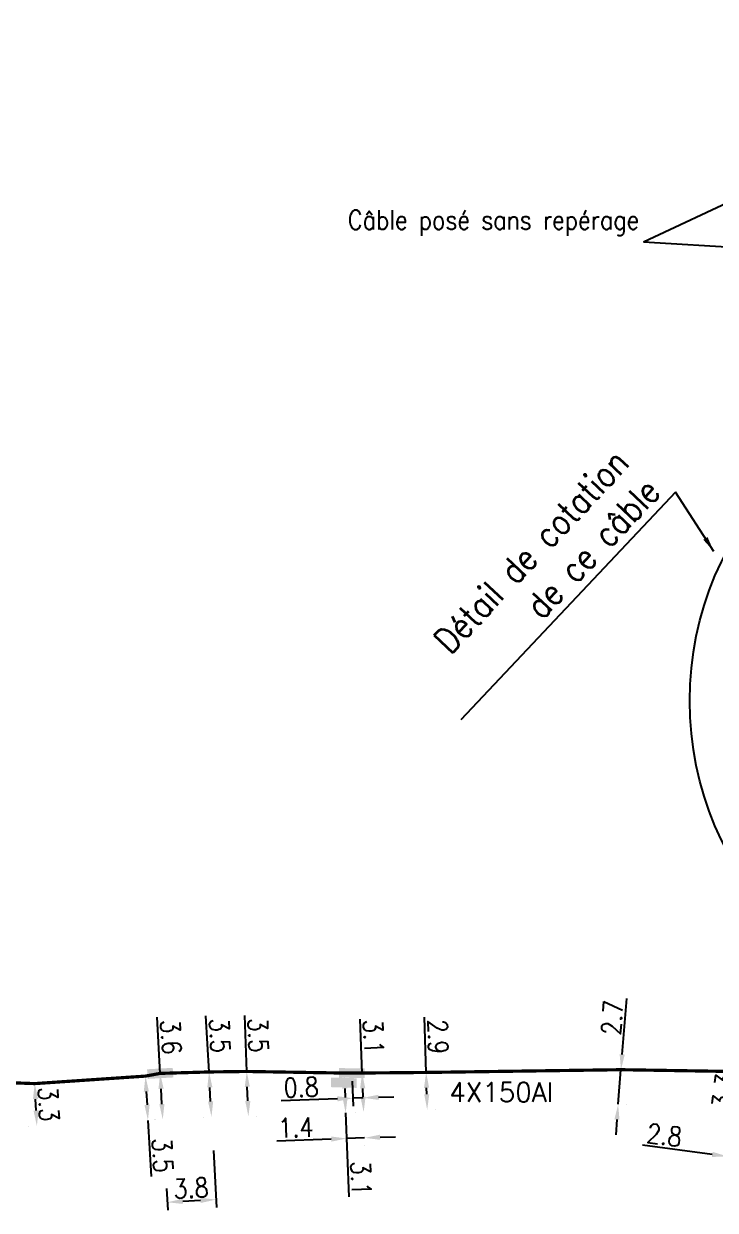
# Model space of a CAD drawing. Header units: millimetres. Extents: x 80000 to 81010, y 144000 to 145002.
# Drawn here: x 80369.8 to 80423.6, y 144392 to 144484.4 of the extents above; entities that cross this region are included whole.
import ezdxf
from ezdxf.enums import TextEntityAlignment as Align

# ---------------------------------------------------------------- set-up
doc = ezdxf.new("R2010")
doc.units = ezdxf.units.MM
doc.header["$PDMODE"] = 34
doc.linetypes.add('B_ST_AL', pattern=[2000, 1000, 1000])
doc.layers.get('0').update_dxf_attribs({"linetype": 'CONTINUOUS'})
doc.layers.get('Defpoints').update_dxf_attribs({"linetype": 'CONTINUOUS'})
doc.layers.add('B_100', color=3, linetype='CONTINUOUS')
doc.layers.add('B_300', color=7, linetype='CONTINUOUS')
doc.styles.add('M_ROMANS', font='ROMANS.shx', dxfattribs={"width": 0.75})
doc.styles.get("Standard").update_dxf_attribs({"font": 'romans.shx', "width": 0.85})
doc.dimstyles.get("Standard").update_dxf_attribs({"dimtxt": 1.5, "dimasz": 1.2, "dimexe": 0.625, "dimexo": 0.625, "dimgap": 0.25, "dimtad": 1, "dimdec": 1, "dimzin": 0, "dimdsep": 46, "dimtxsty": 'Standard', "dimcen": -0.5, "dimadec": 0, "dimazin": 0, "dimtfac": 1, "dimtdec": 1, "dimtmove": 0, "dimatfit": 3, "dimfxl": 0, "dimtolj": 1, "dimtzin": 0, "dimarcsym": 0})

# ---------------------------------------------------------------- blocks, each defined once
blk = doc.blocks.new('*D222')
at = {"layer": 'B_100', "color": 0, "linetype": 'Continuous', "lineweight": -2, "transparency": 16777216}
for p, q in [((80380.387, 144402.629), (80380.146, 144406.994)), ((80379.763, 144402.595), (80379.763, 144402.595)), ((80380.519, 144400.233), (80380.453, 144401.431)), ((80379.961, 144399.001), (80379.961, 144399.001))]:
    blk.add_line(p, q, dxfattribs=at)
at = {"layer": 'B_100', "color": 0, "linetype": 'Continuous', "transparency": 16777216}
for points in [[(80380.652, 144401.442), (80380.253, 144401.42), (80380.387, 144402.629)], [(80380.718, 144400.244), (80380.319, 144400.222), (80380.585, 144399.035)]]:
    blk.add_solid(points, dxfattribs=at)
at = {"layer": 'Defpoints', "color": 0, "linetype": 'Continuous', "transparency": 16777216}
for p in [(80380.387, 144402.629), (80380.585, 144399.035), (80380.585, 144399.035)]:
    blk.add_point(p, dxfattribs=at)
at = {"layer": 'B_100', "color": 0, "linetype": 'Continuous', "transparency": 16777216, "insert": (80381.232, 144405.466), "char_height": 1.5, "attachment_point": 5, "rotation": 273.15378}
blk.add_mtext('\\A1;3.6', dxfattribs=at)
blk = doc.blocks.new('*D225')
at = {"layer": 'B_100', "color": 0, "linetype": 'Continuous', "lineweight": -2, "transparency": 16777216}
for p, q in [((80369.997, 144401.8), (80369.997, 144401.8)), ((80370.727, 144399.735), (80370.681, 144400.633)), ((80370.163, 144398.505), (80370.163, 144398.505))]:
    blk.add_line(p, q, dxfattribs=at)
at = {"layer": 'B_100', "color": 0, "linetype": 'Continuous', "transparency": 16777216}
for points in [[(80370.881, 144400.643), (80370.481, 144400.623), (80370.621, 144401.832)], [(80370.926, 144399.745), (80370.527, 144399.724), (80370.787, 144398.536)]]:
    blk.add_solid(points, dxfattribs=at)
at = {"layer": 'Defpoints', "color": 0, "linetype": 'Continuous', "transparency": 16777216}
for p in [(80370.621, 144401.832), (80370.621, 144401.832), (80370.787, 144398.536)]:
    blk.add_point(p, dxfattribs=at)
at = {"layer": 'B_100', "color": 0, "linetype": 'Continuous', "transparency": 16777216, "insert": (80371.703, 144400.234), "char_height": 1.5, "attachment_point": 5, "rotation": 272.88284}
blk.add_mtext('\\A1;3.3', dxfattribs=at)
blk = doc.blocks.new('*D226')
at = {"layer": 'B_100', "color": 0, "linetype": 'Continuous', "lineweight": -2, "transparency": 16777216}
for p, q in [((80379.865, 144402.451), (80379.865, 144402.451)), ((80379.307, 144401.218), (80379.365, 144400.17)), ((80379.431, 144398.971), (80379.672, 144394.607)), ((80380.055, 144399.006), (80380.055, 144399.006))]:
    blk.add_line(p, q, dxfattribs=at)
at = {"layer": 'B_100', "color": 0, "linetype": 'Continuous', "transparency": 16777216}
for points in [[(80379.507, 144401.229), (80379.108, 144401.207), (80379.241, 144402.416)], [(80379.565, 144400.181), (80379.165, 144400.159), (80379.431, 144398.971)]]:
    blk.add_solid(points, dxfattribs=at)
at = {"layer": 'Defpoints', "color": 0, "linetype": 'Continuous', "transparency": 16777216}
for p in [(80379.241, 144402.416), (80379.241, 144402.416), (80379.431, 144398.971)]:
    blk.add_point(p, dxfattribs=at)
at = {"layer": 'B_100', "color": 0, "linetype": 'Continuous', "transparency": 16777216, "insert": (80380.583, 144396.245), "char_height": 1.5, "attachment_point": 5, "rotation": 273.15378}
blk.add_mtext('\\A1;3.5', dxfattribs=at)
blk = doc.blocks.new('*D227')
at = {"layer": 'B_100', "color": 0, "linetype": 'Continuous', "lineweight": -2, "transparency": 16777216}
for p, q in [((80384.186, 144402.739), (80383.946, 144407.104)), ((80383.562, 144402.704), (80383.562, 144402.704)), ((80384.313, 144400.442), (80384.252, 144401.541)), ((80383.755, 144399.21), (80383.755, 144399.21))]:
    blk.add_line(p, q, dxfattribs=at)
at = {"layer": 'B_100', "color": 0, "linetype": 'Continuous', "transparency": 16777216}
for points in [[(80384.452, 144401.552), (80384.053, 144401.53), (80384.186, 144402.739)], [(80384.513, 144400.453), (80384.113, 144400.431), (80384.379, 144399.244)]]:
    blk.add_solid(points, dxfattribs=at)
at = {"layer": 'Defpoints', "color": 0, "linetype": 'Continuous', "transparency": 16777216}
for p in [(80384.186, 144402.739), (80384.186, 144402.739), (80384.379, 144399.244)]:
    blk.add_point(p, dxfattribs=at)
at = {"layer": 'B_100', "color": 0, "linetype": 'Continuous', "transparency": 16777216, "insert": (80385.032, 144405.575), "char_height": 1.5, "attachment_point": 5, "rotation": 273.15378}
blk.add_mtext('\\A1;3.5', dxfattribs=at)
blk = doc.blocks.new('*D228')
at = {"layer": 'B_100', "color": 0, "linetype": 'Continuous', "lineweight": -2, "transparency": 16777216}
for p, q in [((80387.123, 144402.778), (80386.963, 144407.146)), ((80387.748, 144402.801), (80387.748, 144402.801)), ((80387.208, 144400.479), (80387.168, 144401.578)), ((80387.877, 144399.303), (80387.877, 144399.303))]:
    blk.add_line(p, q, dxfattribs=at)
at = {"layer": 'B_100', "color": 0, "linetype": 'Continuous', "transparency": 16777216}
for points in [[(80387.367, 144401.586), (80386.968, 144401.571), (80387.123, 144402.778)], [(80387.408, 144400.487), (80387.008, 144400.472), (80387.252, 144399.28)]]:
    blk.add_solid(points, dxfattribs=at)
at = {"layer": 'Defpoints', "color": 0, "linetype": 'Continuous', "transparency": 16777216}
for p in [(80387.123, 144402.778), (80387.123, 144402.778), (80387.252, 144399.28)]:
    blk.add_point(p, dxfattribs=at)
at = {"layer": 'B_100', "color": 0, "linetype": 'Continuous', "transparency": 16777216, "insert": (80388.02, 144405.598), "char_height": 1.5, "attachment_point": 5, "rotation": 272.10467}
blk.add_mtext('\\A1;3.5', dxfattribs=at)
blk = doc.blocks.new('*D229')
at = {"layer": 'B_100', "color": 0, "linetype": 'Continuous', "lineweight": -2, "transparency": 16777216}
for p, q in [((80394.749, 144401.454), (80394.776, 144400.754)), ((80394.823, 144399.555), (80395.077, 144393.009))]:
    blk.add_line(p, q, dxfattribs=at)
at = {"layer": 'B_100', "color": 0, "linetype": 'Continuous', "transparency": 16777216}
for points in [[(80394.949, 144401.462), (80394.549, 144401.446), (80394.702, 144402.653)], [(80394.976, 144400.762), (80394.576, 144400.747), (80394.823, 144399.555)]]:
    blk.add_solid(points, dxfattribs=at)
at = {"layer": 'Defpoints', "color": 0, "linetype": 'Continuous', "transparency": 16777216}
for p in [(80394.702, 144402.653), (80394.702, 144402.653), (80394.823, 144399.555)]:
    blk.add_point(p, dxfattribs=at)
at = {"layer": 'B_100', "color": 0, "linetype": 'Continuous', "transparency": 16777216, "insert": (80396.022, 144394.45), "char_height": 1.5, "attachment_point": 5, "rotation": 272.22558}
blk.add_mtext('\\A1;3.1', dxfattribs=at)
blk = doc.blocks.new('*D230')
at = {"layer": 'B_100', "color": 0, "linetype": 'Continuous', "lineweight": -2, "transparency": 16777216}
for p, q in [((80396.103, 144402.657), (80395.941, 144406.843)), ((80395.479, 144402.633), (80395.479, 144402.633)), ((80396.175, 144400.809), (80396.15, 144401.458)), ((80395.597, 144399.585), (80395.597, 144399.585))]:
    blk.add_line(p, q, dxfattribs=at)
at = {"layer": 'B_100', "color": 0, "linetype": 'Continuous', "transparency": 16777216}
for points in [[(80396.35, 144401.466), (80395.95, 144401.45), (80396.103, 144402.657)], [(80396.375, 144400.816), (80395.975, 144400.801), (80396.222, 144399.61)]]:
    blk.add_solid(points, dxfattribs=at)
at = {"layer": 'Defpoints', "color": 0, "linetype": 'Continuous', "transparency": 16777216}
for p in [(80396.103, 144402.657), (80396.103, 144402.657), (80396.222, 144399.61)]:
    blk.add_point(p, dxfattribs=at)
at = {"layer": 'B_100', "color": 0, "linetype": 'Continuous', "transparency": 16777216, "insert": (80396.994, 144405.48), "char_height": 1.5, "attachment_point": 5, "rotation": 272.22558}
blk.add_mtext('\\A1;3.1', dxfattribs=at)
blk = doc.blocks.new('*D231')
at = {"layer": 'B_100', "color": 0, "linetype": 'Continuous', "lineweight": -2, "transparency": 16777216}
for p, q in [((80401.087, 144402.701), (80400.964, 144407.01)), ((80401.712, 144402.718), (80401.712, 144402.718)), ((80401.135, 144401.001), (80401.121, 144401.501)), ((80401.794, 144399.82), (80401.794, 144399.82))]:
    blk.add_line(p, q, dxfattribs=at)
at = {"layer": 'B_100', "color": 0, "linetype": 'Continuous', "transparency": 16777216}
for points in [[(80401.321, 144401.507), (80400.921, 144401.496), (80401.087, 144402.701)], [(80401.335, 144401.007), (80400.935, 144400.996), (80401.169, 144399.802)]]:
    blk.add_solid(points, dxfattribs=at)
at = {"layer": 'Defpoints', "color": 0, "linetype": 'Continuous', "transparency": 16777216}
for p in [(80401.087, 144402.701), (80401.087, 144402.701), (80401.169, 144399.802)]:
    blk.add_point(p, dxfattribs=at)
at = {"layer": 'B_100', "color": 0, "linetype": 'Continuous', "transparency": 16777216, "insert": (80402.008, 144405.483), "char_height": 1.5, "attachment_point": 5, "rotation": 271.62659}
blk.add_mtext('\\A1;2.9', dxfattribs=at)
blk = doc.blocks.new('*D232')
at = {"layer": 'B_100', "color": 0, "linetype": 'Continuous', "lineweight": -2, "transparency": 16777216}
for p, q in [((80416.351, 144404.111), (80416.704, 144408.468)), ((80416.035, 144400.224), (80416.254, 144402.915)), ((80416.876, 144402.865), (80416.876, 144402.865)), ((80416.658, 144400.174), (80416.658, 144400.174)), ((80415.938, 144399.028), (80415.841, 144397.832))]:
    blk.add_line(p, q, dxfattribs=at)
at = {"layer": 'B_100', "color": 0, "linetype": 'Continuous', "transparency": 16777216}
for points in [[(80416.151, 144404.127), (80416.55, 144404.095), (80416.254, 144402.915)], [(80415.739, 144399.044), (80416.137, 144399.012), (80416.035, 144400.224)]]:
    blk.add_solid(points, dxfattribs=at)
at = {"layer": 'Defpoints', "color": 0, "linetype": 'Continuous', "transparency": 16777216}
for p in [(80416.254, 144402.915), (80416.254, 144402.915), (80416.035, 144400.224)]:
    blk.add_point(p, dxfattribs=at)
at = {"layer": 'B_100', "color": 0, "linetype": 'Continuous', "transparency": 16777216, "insert": (80415.579, 144406.969), "char_height": 1.5, "attachment_point": 5, "rotation": 85.36089}
blk.add_mtext('\\A1;2.7', dxfattribs=at)
blk = doc.blocks.new('*D233')
at = {"layer": 'B_100', "color": 0, "linetype": 'Continuous', "lineweight": -2, "transparency": 16777216}
blk.add_line((80425.163, 144400.686), (80425.283, 144401.578), dxfattribs=at)
at = {"layer": 'B_100', "color": 0, "linetype": 'Continuous', "transparency": 16777216}
for points in [[(80425.085, 144401.604), (80425.481, 144401.551), (80425.443, 144402.767)], [(80424.965, 144400.712), (80425.361, 144400.659), (80425.003, 144399.496)]]:
    blk.add_solid(points, dxfattribs=at)
at = {"layer": 'Defpoints', "color": 0, "linetype": 'Continuous', "transparency": 16777216}
for p in [(80425.443, 144402.767), (80425.443, 144402.767), (80425.003, 144399.496)]:
    blk.add_point(p, dxfattribs=at)
at = {"layer": 'B_100', "color": 0, "linetype": 'Continuous', "transparency": 16777216, "insert": (80424.232, 144401.265), "char_height": 1.5, "attachment_point": 5, "rotation": 82.33427}
blk.add_mtext('\\A1;3.3', dxfattribs=at)
blk = doc.blocks.new('*D235')
at = {"layer": 'B_100', "color": 0, "linetype": 'Continuous', "lineweight": -2, "transparency": 16777216}
for p, q in [((80384.523, 144396.623), (80384.768, 144392.176)), ((80380.88, 144393.675), (80380.974, 144391.967)), ((80383.536, 144392.734), (80382.138, 144392.657))]:
    blk.add_line(p, q, dxfattribs=at)
at = {"layer": 'B_100', "color": 0, "linetype": 'Continuous', "transparency": 16777216}
for points in [[(80382.127, 144392.857), (80382.149, 144392.457), (80380.94, 144392.591)], [(80383.525, 144392.934), (80383.547, 144392.534), (80384.734, 144392.8)]]:
    blk.add_solid(points, dxfattribs=at)
at = {"layer": 'Defpoints', "color": 0, "linetype": 'Continuous', "transparency": 16777216}
for p in [(80384.489, 144397.247), (80380.846, 144394.299), (80380.94, 144392.591)]:
    blk.add_point(p, dxfattribs=at)
at = {"layer": 'B_100', "color": 0, "linetype": 'Continuous', "transparency": 16777216, "insert": (80382.782, 144393.694), "char_height": 1.5, "attachment_point": 5, "rotation": 3.15378}
blk.add_mtext('\\A1;3.8', dxfattribs=at)
blk = doc.blocks.new('*D237')
at = {"layer": 'B_100', "color": 0, "linetype": 'Continuous', "lineweight": -2, "transparency": 16777216}
for p, q in [((80428.202, 144402.269), (80427.245, 144395.165)), ((80423.364, 144396.318), (80417.932, 144397.049)), ((80424.653, 144396.895), (80424.47, 144395.539)), ((80427.329, 144395.785), (80424.554, 144396.158)), ((80428.518, 144395.624), (80429.707, 144395.464))]:
    blk.add_line(p, q, dxfattribs=at)
at = {"layer": 'B_100', "color": 0, "linetype": 'Continuous', "transparency": 16777216}
for points in [[(80423.391, 144396.516), (80423.338, 144396.12), (80424.554, 144396.158)], [(80428.545, 144395.823), (80428.491, 144395.426), (80427.329, 144395.785)]]:
    blk.add_solid(points, dxfattribs=at)
at = {"layer": 'Defpoints', "color": 0, "linetype": 'Continuous', "transparency": 16777216}
for p in [(80428.285, 144402.889), (80424.736, 144397.514), (80427.329, 144395.785)]:
    blk.add_point(p, dxfattribs=at)
at = {"layer": 'B_100', "color": 0, "linetype": 'Continuous', "transparency": 16777216, "insert": (80419.637, 144397.829), "char_height": 1.5, "attachment_point": 5, "rotation": 352.33427}
blk.add_mtext('\\A1;2.8', dxfattribs=at)
blk = doc.blocks.new('*D238')
at = {"layer": 'B_100', "color": 0, "linetype": 'Continuous', "lineweight": -2, "transparency": 16777216}
for p, q in [((80395.332, 144402.03), (80395.404, 144400.067)), ((80394.182, 144400.648), (80389.814, 144400.487)), ((80396.179, 144400.721), (80395.381, 144400.692)), ((80396.156, 144401.338), (80396.156, 144401.346)), ((80397.378, 144400.765), (80398.577, 144400.809))]:
    blk.add_line(p, q, dxfattribs=at)
at = {"layer": 'B_100', "color": 0, "linetype": 'Continuous', "transparency": 16777216}
for points in [[(80394.175, 144400.848), (80394.19, 144400.448), (80395.381, 144400.692)], [(80397.37, 144400.965), (80397.385, 144400.565), (80396.179, 144400.721)]]:
    blk.add_solid(points, dxfattribs=at)
at = {"layer": 'Defpoints', "color": 0, "linetype": 'Continuous', "transparency": 16777216}
for p in [(80395.309, 144402.655), (80395.381, 144400.692), (80396.179, 144400.713)]:
    blk.add_point(p, dxfattribs=at)
at = {"layer": 'B_100', "color": 0, "linetype": 'Continuous', "transparency": 16777216, "insert": (80391.362, 144401.545), "char_height": 1.5, "attachment_point": 5, "rotation": 2.10467}
blk.add_mtext('\\A1;0.8', dxfattribs=at)
blk = doc.blocks.new('*D239')
at = {"layer": 'B_100', "color": 0, "linetype": 'Continuous', "lineweight": -2, "transparency": 16777216}
for p, q in [((80397.499, 144397.652), (80398.698, 144397.696)), ((80393.701, 144397.513), (80389.454, 144397.357)), ((80396.299, 144397.608), (80394.9, 144397.557)), ((80394.923, 144396.932), (80394.923, 144396.932)), ((80396.322, 144396.987), (80396.322, 144396.984))]:
    blk.add_line(p, q, dxfattribs=at)
at = {"layer": 'B_100', "color": 0, "linetype": 'Continuous', "transparency": 16777216}
for points in [[(80393.694, 144397.713), (80393.709, 144397.313), (80394.9, 144397.557)], [(80397.491, 144397.852), (80397.506, 144397.452), (80396.299, 144397.608)]]:
    blk.add_solid(points, dxfattribs=at)
at = {"layer": 'Defpoints', "color": 0, "linetype": 'Continuous', "transparency": 16777216}
for p in [(80394.9, 144397.557), (80394.9, 144397.557), (80396.299, 144397.611)]:
    blk.add_point(p, dxfattribs=at)
at = {"layer": 'B_100', "color": 0, "linetype": 'Continuous', "transparency": 16777216, "insert": (80390.941, 144398.412), "char_height": 1.5, "attachment_point": 5, "rotation": 2.10467}
blk.add_mtext('\\A1;1.4', dxfattribs=at)
blk = doc.blocks.new('B_300_03')
at = {"color": 0, "linetype": 'Continuous'}
blk.add_solid([(-1, 0.75), (-1, 0), (1, 0.75), (1, 0)], dxfattribs=at)
at = {"color": 0, "linetype": 'Continuous', "style": 'M_ROMANS', "width": 0.75, "flags": 3}
for tag, p in [('DEF_LEG', (0, -4.25)), ('DEF_COUP', (0, -6.75)), ('DEF_TYPE', (0, -9.25))]:
    blk.add_attdef(tag, text='', height=1.2, dxfattribs=at).set_placement(p, align=Align.MIDDLE)

msp = doc.modelspace()

# ---------------------------------------------------------------- linework, layer by layer
at = {"layer": 'B_100', "linetype": 'B_ST_AL', "const_width": 0.25, "flags": 128}
msp.add_lwpolyline([(80459.916, 144396.905), (80452.075, 144398.578), (80439.872, 144401.718), (80434.568, 144403.103), (80428.285, 144402.889), (80425.443, 144402.767), (80416.254, 144402.915), (80401.087, 144402.701), (80396.103, 144402.657), (80394.702, 144402.653), (80387.123, 144402.778), (80384.186, 144402.739), (80380.387, 144402.629), (80379.241, 144402.416), (80370.621, 144401.832), (80364.426, 144402.06), (80356.405, 144402.666, 0.39999), (80355.337, 144401.793), (80354.907, 144398.351)], format="xyb", dxfattribs=at)
at = {"layer": 'B_100', "color": 7, "linetype": 'Continuous'}
msp.add_circle((80446.607, 144431.644), 25, dxfattribs=at)

# ---------------------------------------------------------------- block references
at = {"layer": 'B_300', "linetype": 'ByBlock'}
for p, rotation in [((80380.408, 144402.255), 3.312105753592257), ((80394.692, 144402.278), 178.364442275767), ((80395.299, 144402.28), 359.4859587407404)]:
    msp.add_blockref('B_300_03', p, dxfattribs=dict(at, rotation=rotation))

# ---------------------------------------------------------------- texts
at = {"layer": 'B_100', "linetype": 'Continuous'}
msp.add_text('4X150Al', height=1.5, dxfattribs=at).set_placement((80406.934, 144401.158), align=Align.MIDDLE)
at = {"layer": 'B_100', "linetype": 'Continuous', "insert": (80417.67, 144467.852), "char_height": 1.5, "attachment_point": 9}
msp.add_mtext('Câble posé sans repérage ', dxfattribs=at)
at = {"layer": 'B_100', "linetype": 'Continuous', "insert": (80419.442, 144447.787), "char_height": 2, "attachment_point": 9, "rotation": 46.68462}
msp.add_mtext('Détail de cotation\\Pde ce câble', dxfattribs=at)

# ---------------------------------------------------------------- dimensions: what is measured, and where the dimension line sits
at = {"layer": 'B_100', "linetype": 'Continuous'}
for base, p1, p2, angle, picture, middle in [((80416.254, 144402.915), (80416.035, 144400.224), (80416.254, 144402.915), 85.36089, '*D232', (80415.579, 144406.969)), ((80401.087, 144402.701), (80401.169, 144399.802), (80401.087, 144402.701), 91.62659, '*D231', (80402.008, 144405.483)), ((80395.381, 144400.692), (80396.179, 144400.713), (80395.309, 144402.655), 2.10467, '*D238', (80391.362, 144401.545)), ((80425.443, 144402.767), (80425.003, 144399.496), (80425.443, 144402.767), 82.33427, '*D233', (80424.232, 144401.265)), ((80370.621, 144401.832), (80370.787, 144398.536), (80370.621, 144401.832), 92.88284, '*D225', (80371.703, 144400.234)), ((80394.9, 144397.557), (80396.299, 144397.611), (80394.9, 144397.557), 2.10467, '*D239', (80390.941, 144398.412)), ((80380.94, 144392.591), (80384.489, 144397.247), (80380.846, 144394.299), 3.15378, '*D235', (80382.782, 144393.694))]:
    dim = msp.add_linear_dim(base=base, p1=p1, p2=p2, angle=angle, dimstyle='Standard', dxfattribs=at)
    dim.commit()
    dim.dimension.update_dxf_attribs({"geometry": picture, "text_midpoint": middle})
for base, p1, p2, angle, picture, middle in [((80380.585, 144399.035), (80380.387, 144402.629), (80380.585, 144399.035), 93.15378, '*D222', (80380.233, 144405.411)), ((80384.186, 144402.739), (80384.379, 144399.244), (80384.186, 144402.739), 93.15378, '*D227', (80384.033, 144405.52)), ((80387.123, 144402.778), (80387.252, 144399.28), (80387.123, 144402.778), 92.10467, '*D228', (80387.021, 144405.561)), ((80396.1032, 144402.6573), (80396.2217, 144399.6096), (80396.1032, 144402.6573), 92.22558, '*D230', (80395.9951, 144405.4409)), ((80379.24135, 144402.41615), (80379.43115, 144398.97138), (80379.24135, 144402.41615), 93.15378, '*D226', (80379.58441, 144396.18988)), ((80394.702, 144402.653), (80394.823, 144399.555), (80394.702, 144402.653), 92.22558, '*D229', (80395.023, 144394.411)), ((80427.329, 144395.785), (80424.736, 144397.514), (80428.285, 144402.889), 352.33427, '*D237', (80419.503, 144396.838))]:
    dim = msp.add_linear_dim(base=base, p1=p1, p2=p2, angle=angle, dimstyle='Standard', dxfattribs=at)
    dim.commit()
    dim.dimension.update_dxf_attribs({"geometry": picture, "text_midpoint": middle, "dimtype": 160})

# ---------------------------------------------------------------- leaders
for points in [[(80453.741, 144484.381), (80446.619, 144480.728), (80418.003, 144467.379)], [(80463.38, 144471.833), (80454.076, 144465.185), (80418.003, 144467.379)]]:
    msp.add_leader(points, dimstyle='Standard', override={"dimfxl": 1.25}, dxfattribs=at)
at = {"layer": 'B_100', "linetype": 'Continuous', "annotation_type": 0, "has_hookline": 1, "hookline_direction": 1, "text_width": 22.91, "horizontal_direction": (0.686014, 0.727589, 0)}
msp.add_leader([(80423.479, 144443.286), (80420.498, 144447.893), (80419.675, 144447.019)], dimstyle='Standard', override={"dimgap": 0.25, "dimtad": 1, "dimfxl": 1.25}, dxfattribs=at)

doc.saveas('drawing.dxf')
